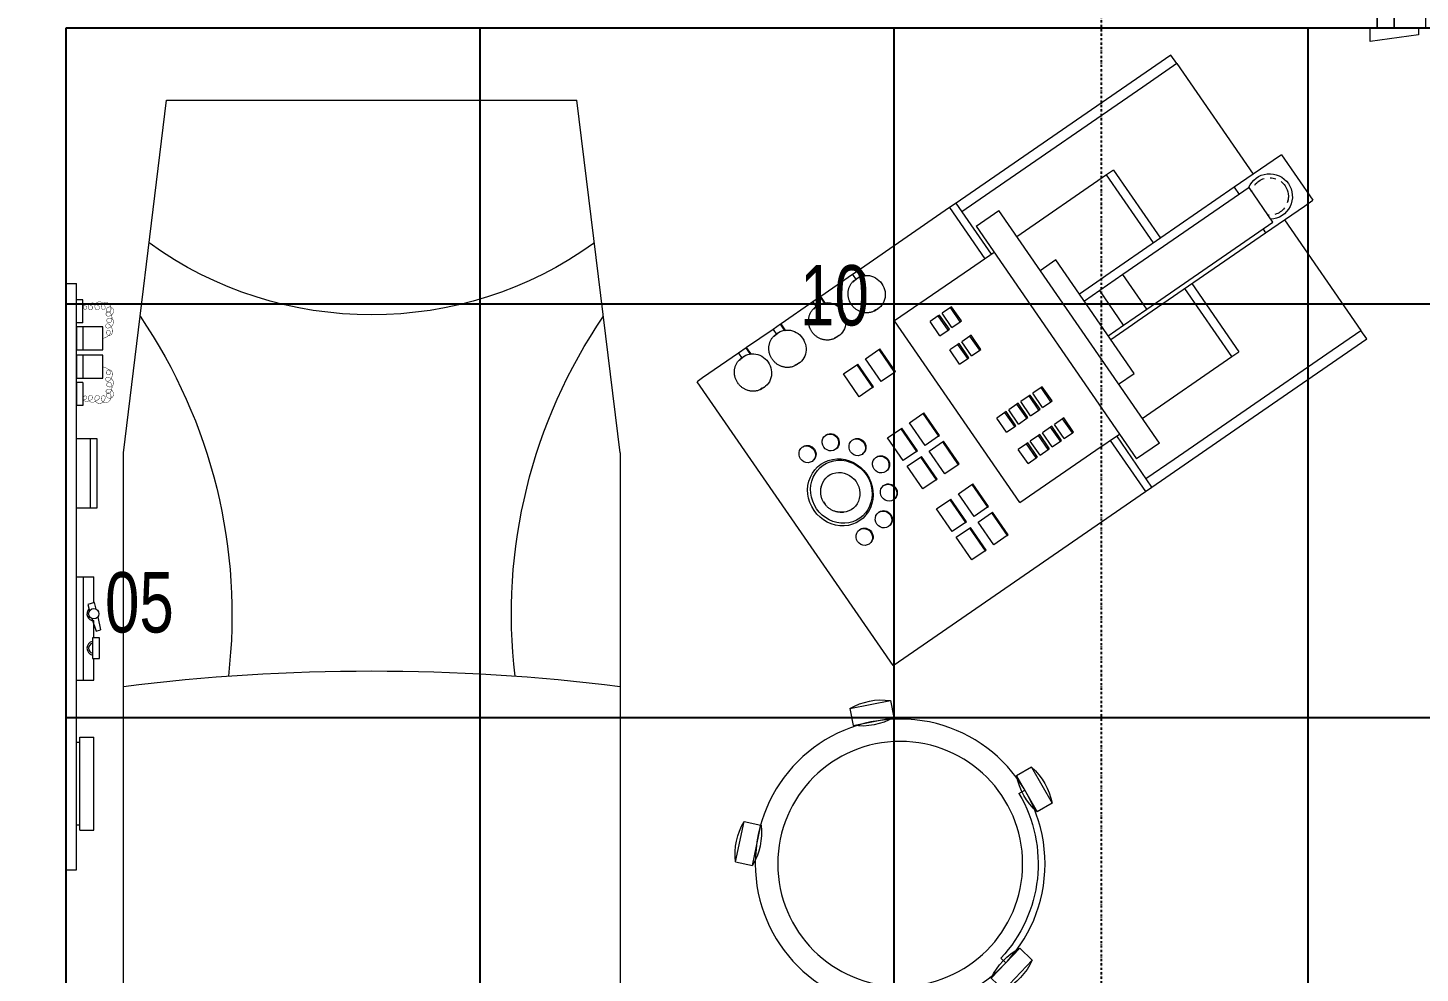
# Model space of a CAD drawing. Extents: x -12260 to 57327, y -29287 to 19916.
# Drawn here: x 20320 to 22338, y -10201 to -8830 of the extents above; entities that cross this region are included whole.
import ezdxf

# ---------------------------------------------------------------- set-up
doc = ezdxf.new("R2010")
doc.units = 0
doc.header["$LTSCALE"] = 0.25
doc.linetypes.add('DASHDOT', pattern=[25.4, 12.7, -6.35, 0, -6.35])
for name, color, linetype, lineweight in [('01-First Floor$0$72_EGR_EQP_TAG', 142, 'Continuous', 5), ('01-First Floor$0$LOADING', 253, 'Continuous', 5), ('01-First Floor$0$Walls', 251, 'Continuous', 5), ('01-First Floor$0$Wooden Joinery', 251, 'Continuous', 5), ('E-LITE-CLNG-CNDT', 6, 'DASHDOT', 35), ('F-ALRM-CLNG-CNDT', 51, 'DASHDOT', 25)]:
    doc.layers.add(name, color=color, linetype=linetype, lineweight=lineweight)
doc.layers.add('01-First Floor$0$FALSE CEILING', color=251, linetype='Continuous')
doc.styles.add('01-First Floor$0$X3G_ENTITY_257CFD', font='swisscl.ttf', dxfattribs={"height": 200})

# ---------------------------------------------------------------- blocks, each defined once
blk = doc.blocks.new('01-First Floor$0$A$C72370EFE')
at = {"layer": '01-First Floor$0$Wooden Joinery'}
for p, q in [((-0.01, -0.04), (-0.02, -0.04)), ((-0.01, -0.03), (-0.01, -0.07)), ((0, -0.03), (-0.01, -0.03)), ((0.04, -0.03), (0.05, -0.03)), ((0.05, -0.03), (0.05, -0.07)), ((0.05, -0.04), (0.06, -0.04)), ((-0.01, -0.06), (-0.02, -0.06)), ((0.05, -0.06), (0.06, -0.06)), ((-0.05, -0.07), (-0.05, -0.16)), ((-0.03, -0.07), (-0.03, -0.16)), ((0, -0.07), (-0.01, -0.07)), ((0.04, -0.07), (0.05, -0.07)), ((0.07, -0.07), (0.07, -0.16)), ((0.09, -0.07), (0.09, -0.16)), ((-0.01, -0.17), (-0.02, -0.17)), ((-0.01, -0.17), (-0.01, -0.19)), ((0.05, -0.17), (0.06, -0.17)), ((0.05, -0.17), (0.05, -0.19)), ((-0.01, -0.19), (-0.02, -0.19)), ((0.05, -0.19), (0.06, -0.19))]:
    blk.add_line(p, q, dxfattribs=at)
for centre, radius, start, end in [((-0.02, -0.07), 0.03, 90, 180), ((0.06, -0.07), 0.03, 0, 90), ((-0.02, -0.07), 0.01, 90, 180), ((0.06, -0.07), 0.01, 0, 90), ((-0.02, -0.16), 0.03, 180, 270), ((-0.02, -0.16), 0.01, 180, 270), ((0.06, -0.16), 0.01, 270, 0), ((0.06, -0.16), 0.03, 270, 0)]:
    blk.add_arc(centre, radius, start, end, dxfattribs=at)
blk = doc.blocks.new('01-First Floor$0$A$C5DAD61B4')
at = {"layer": '01-First Floor$0$Wooden Joinery'}
for points in [[(80, 959.1), (80, 969.1), (10, 979.1), (10, 959.1)], [(940, 959.1), (940, 969.1), (1010, 979.1), (1010, 959.1)], [(70, 859.1), (70, 849.1), (0, 839.1), (0, 859.1)], [(120, 859.1), (120, 0), (80, 0), (80, 859.1)], [(950, 859.1), (950, 849.1), (1020, 839.1), (1020, 859.1)]]:
    blk.add_lwpolyline(points, close=True, dxfattribs=at)
for points in [[(45, 859.1), (45, 959.1), (20, 959.1), (20, 859.1), (45, 859.1)], [(45, 859.1), (80, 859.1), (80, 899.1), (90, 899.1), (90, 959.1), (45, 959.1), (45, 859.1)], [(975, 859.1), (940, 859.1), (940, 899.1), (930, 899.1), (930, 959.1), (975, 959.1), (975, 859.1)], [(975, 859.1), (975, 959.1), (1000, 959.1), (1000, 859.1), (975, 859.1)]]:
    blk.add_lwpolyline(points, dxfattribs=at)
blk.add_arc((80, 859.1), 860, 272.666, 0, dxfattribs=at)
at = {"layer": '01-First Floor$0$Wooden Joinery', "xscale": 999.9999999998854, "yscale": 999.9999999998854, "zscale": 999.9999999998854, "rotation": 180}
blk.add_blockref('01-First Floor$0$A$C72370EFE', (120, 0), dxfattribs=at)
blk = doc.blocks.new('01-First Floor$0$ME19011A-P')
for p, q in [((-0.425, 0), (0.425, 0)), ((-0.425, 0), (-0.425, -0.015)), ((0.425, 0), (0.425, -0.015)), ((-0.425, -0.015), (0.425, -0.015)), ((-0.3675, -0.0198), (-0.2325, -0.0198)), ((-0.3675, -0.0198), (-0.3675, -0.0399)), ((-0.36, -0.015), (-0.36, -0.0198)), ((-0.24, -0.015), (-0.24, -0.0198)), ((-0.2325, -0.0198), (-0.2325, -0.0399)), ((-0.15, -0.015), (-0.15, -0.04)), ((0, -0.015), (0, -0.04)), ((0.1, -0.015), (0.1, -0.045)), ((0.2, -0.045), (0.2, -0.015)), ((0.2818, -0.015), (0.2484, -0.015)), ((0.2484, -0.0243), (0.2484, -0.015)), ((0.2818, -0.0243), (0.2818, -0.015)), ((0.3211, -0.015), (0.2877, -0.015)), ((0.2877, -0.015), (0.2877, -0.0531)), ((0.3211, -0.0531), (0.3211, -0.015)), ((0.3623, -0.015), (0.3289, -0.015)), ((0.3289, -0.015), (0.3289, -0.0531)), ((0.3623, -0.0531), (0.3623, -0.015)), ((0.3682, -0.0243), (0.3682, -0.015)), ((0.3682, -0.015), (0.4016, -0.015)), ((0.4016, -0.0243), (0.4016, -0.015)), ((-0.3675, -0.0399), (-0.2325, -0.0399)), ((-0.15, -0.025), (0, -0.025)), ((-0.15, -0.04), (-0.1187, -0.04)), ((-0.0887, -0.04), (-0.0637, -0.04)), ((-0.0606, -0.0371), (-0.0787, -0.0432)), ((-0.0402, -0.0312), (-0.0496, -0.0337)), ((-0.0376, -0.0409), (-0.0402, -0.0312)), ((-0.0379, -0.04), (0, -0.04)), ((0.1, -0.035), (0.2, -0.035)), ((0.2818, -0.0243), (0.2484, -0.0243)), ((0.3211, -0.0243), (0.2877, -0.0243)), ((0.3623, -0.0243), (0.3289, -0.0243)), ((0.3682, -0.0243), (0.4016, -0.0243)), ((-0.0787, -0.0432), (-0.077, -0.0497)), ((-0.0582, -0.046), (-0.077, -0.0497)), ((-0.047, -0.0434), (-0.0376, -0.0409)), ((0.1, -0.045), (0.2, -0.045)), ((0.2877, -0.0531), (0.3211, -0.0531)), ((0.3289, -0.0531), (0.3623, -0.0531))]:
    blk.add_line(p, q)
blk.add_lwpolyline([(-0.1187, -0.0482), (-0.0887, -0.0482), (-0.0887, -0.0382), (-0.1187, -0.0382)], close=True)
at = {"color": 8, "const_width": 0.000601}
for points in [[(0.3044, -0.0531, -0.184574), (0.2977, -0.0636, -1.44364), (0.2961, -0.0581, -0.837915), (0.2969, -0.0664, -0.30536), (0.2839, -0.062, -1.584726), (0.2894, -0.0609, -0.253153), (0.2827, -0.0684, -0.874198), (0.2775, -0.0585, -0.915253), (0.2791, -0.0658, -0.223821), (0.2683, -0.0644, -1.703343), (0.272, -0.0597, -0.588962), (0.2621, -0.068, -0.717795), (0.2625, -0.0581, -0.983104), (0.2645, -0.0644, -0.326362), (0.2534, -0.0609, -0.758716), (0.2609, -0.0514, -0.906186), (0.2593, -0.0565, -0.189488), (0.2526, -0.0522, -0.7948), (0.2613, -0.0423, -1.223996), (0.2574, -0.047, -0.072149), (0.2534, -0.0403, -0.645886), (0.2609, -0.0324, -1.366917), (0.2574, -0.0371, -0.078415), (0.2542, -0.0308, -0.723006), (0.2613, -0.0256, -1.105484), (0.2582, -0.0292, -0.221197), (0.2566, -0.0243, -0.221197)], [(0.3456, -0.0531, 0.184574), (0.3523, -0.0636, 1.44364), (0.3539, -0.0581, 0.837915), (0.3531, -0.0664, 0.30536), (0.3661, -0.062, 1.584726), (0.3606, -0.0609, 0.253153), (0.3673, -0.0684, 0.874198), (0.3725, -0.0585, 0.915253), (0.3709, -0.0658, 0.223821), (0.3817, -0.0644, 1.703343), (0.378, -0.0597, 0.588962), (0.3879, -0.068, 0.717795), (0.3875, -0.0581, 0.983104), (0.3855, -0.0644, 0.326362), (0.3966, -0.0609, 0.758716), (0.3891, -0.0514, 0.906186), (0.3907, -0.0565, 0.189488), (0.3974, -0.0522, 0.7948), (0.3887, -0.0423, 1.223996), (0.3926, -0.047, 0.072149), (0.3966, -0.0403, 0.645886), (0.3891, -0.0324, 1.366917), (0.3926, -0.0371, 0.078415), (0.3958, -0.0308, 0.723006), (0.3887, -0.0256, 1.105484), (0.3918, -0.0292, 0.221197), (0.3934, -0.0243, 0.221197)]]:
    blk.add_lwpolyline(points, format="xyb", dxfattribs=at)
blk.add_circle((-0.0537, -0.04), 0.0075)
for centre, radius, start, end in [((-0.1037, -0.04), 0.01, 10.4593, 169.5407), ((-0.1037, -0.04), 0.0075, 14.0075, 165.9925), ((-0.0537, -0.04), 0.01, 45, 180)]:
    blk.add_arc(centre, radius, start, end)
blk = doc.blocks.new('01-First Floor$0$M.44.57.64')
at = {"layer": '01-First Floor$0$LOADING', "xscale": 1000.000000000002, "yscale": 1000.000000000002, "zscale": 1000.000000000002, "rotation": 225.9999036123427}
blk.add_blockref('01-First Floor$0$ME19011A-P', (-80806.9, 16720.7), dxfattribs=at)
blk = doc.blocks.new('01-First Floor$0$HF10037B-P')
at = {"layer": '01-First Floor$0$LOADING'}
for p, q in [((0.2459, 0.134), (0.1859, 0.134)), ((0.1859, 0.134), (0.1859, 0.109)), ((0.2459, 0.134), (0.2459, 0.109)), ((0.2459, 0.109), (0.1859, 0.109)), ((0, 0), (-0.0142, -0.0583)), ((0, 0), (0.0243, -0.0059)), ((0.0243, -0.0059), (0.01, -0.0642)), ((0.4071, -0.0094), (0.431, -0.0018)), ((0.4071, -0.0094), (0.4255, -0.0665)), ((0.431, -0.0018), (0.4493, -0.0589)), ((0.4069, -0.0417), (0.4165, -0.0387)), ((-0.0142, -0.0583), (0.01, -0.0642)), ((0.4255, -0.0665), (0.4493, -0.0589)), ((0.0524, -0.2725), (0.0674, -0.2525)), ((0.0674, -0.2525), (0.1154, -0.2885)), ((0.3125, -0.2897), (0.362, -0.2558)), ((0.3761, -0.2764), (0.362, -0.2558)), ((0.0524, -0.2725), (0.1004, -0.3085)), ((0.3266, -0.3103), (0.3761, -0.2764)), ((0.3267, -0.268), (0.3323, -0.2763)), ((0.1004, -0.3085), (0.1154, -0.2885)), ((0.3266, -0.3103), (0.3125, -0.2897))]:
    blk.add_line(p, q, dxfattribs=at)
for radius in [0.21, 0.1775]:
    blk.add_circle((0.2161, -0.1014), radius, dxfattribs=at)
for centre, radius, start, end in [((0.2159, 0.0465), 0.0925, 71.0754, 108.9246), ((0.2159, 0.1965), 0.0925, 251.0754, 288.9246), ((0.0779, -0.0499), 0.0925, 147.3419, 185.1912), ((-0.0678, -0.0143), 0.0925, 327.3419, 5.1912), ((0.4996, -0.0113), 0.0925, 178.8412, 216.6904), ((0.3568, -0.057), 0.0925, 358.8412, 36.6904), ((0.2161, -0.1014), 0.2, 303.6037, 17.3657), ((0.0389, -0.3404), 0.0925, 34.1875, 72.0368), ((0.3867, -0.3449), 0.0925, 105.5121, 143.3614), ((0.1289, -0.2205), 0.0925, 214.1875, 252.0368), ((0.3019, -0.2212), 0.0925, 285.5121, 323.3614)]:
    blk.add_arc(centre, radius, start, end, dxfattribs=at)
blk = doc.blocks.new('01-First Floor$0$HF13902-P')
at = {"color": 8}
for centre, radius, start, end in [((0, 1.0679), 0.5515, 234.1788, 305.8212), ((-0.9704, 0.0819), 0.7679, 353.3222, 34.2669), ((0.9704, 0.0819), 0.7679, 145.7331, 186.6778), ((0, -2.9071), 2.9071, 82.8865, 97.1135)]:
    blk.add_arc(centre, radius, start, end, dxfattribs=at)
at = {"layer": '01-First Floor$0$LOADING'}
for p, q in [((-0.36, 0.3161), (-0.2975, 0.8276)), ((0.2975, 0.8276), (-0.2975, 0.8276)), ((0.36, 0.3161), (0.2975, 0.8276)), ((-0.36, 0.3161), (-0.36, -0.6824)), ((0.36, -0.6824), (0.36, 0.3161))]:
    blk.add_line(p, q, dxfattribs=at)
blk = doc.blocks.new('01-First Floor$0$ME15657-P')
for p, q in [((0.04, 0.8841), (-0.04, 0.8841)), ((-0.04, 0.8691), (-0.04, 0.8841)), ((-0.04, 0.8009), (-0.04, 0.8691)), ((0.04, 0.8841), (0.04, 0.8691)), ((0.04, 0.8691), (0.04, 0.8009)), ((-0.25, 0.6341), (-0.25, 0.8341)), ((-0.25, 0.8341), (-0.235, 0.8341)), ((-0.04, 0.8341), (-0.235, 0.8341)), ((-0.235, 0.7741), (-0.235, 0.8341)), ((0.235, 0.8341), (0.04, 0.8341)), ((0.235, 0.8341), (0.235, 0.7741)), ((0.235, 0.8341), (0.25, 0.8341)), ((0.25, 0.8341), (0.25, 0.6341)), ((-0.0335, 0.5963), (-0.0335, 0.8182)), ((-0.0335, 0.8182), (0.0275, 0.8182)), ((0.0275, 0.8182), (0.0275, 0.5963)), ((-0.04, 0.5746), (-0.04, 0.8009)), ((-0.0335, 0.8009), (-0.04, 0.8009)), ((0.04, 0.8009), (0.0275, 0.8009)), ((0.04, 0.8009), (0.04, 0.5746)), ((-0.235, 0.5052), (-0.235, 0.7741)), ((0.235, 0.7741), (0.235, 0.5052)), ((-0.04, 0.671), (-0.16, 0.671)), ((-0.16, 0.6707), (-0.16, 0.671)), ((-0.16, 0.6587), (-0.16, 0.6707)), ((0.16, 0.671), (0.04, 0.671)), ((0.16, 0.671), (0.16, 0.6707)), ((0.16, 0.6707), (0.16, 0.6587)), ((-0.16, 0.5007), (-0.16, 0.6587)), ((-0.16, 0.6587), (-0.04, 0.6587)), ((0.04, 0.6587), (0.16, 0.6587)), ((0.16, 0.6587), (0.16, 0.5007)), ((-0.25, 0.4559), (-0.25, 0.6341)), ((0.25, 0.6341), (0.25, 0.4559)), ((-0.0335, 0.5553), (-0.0335, 0.5963)), ((-0.0335, 0.5963), (0.0275, 0.5963)), ((0.0275, 0.5963), (0.0275, 0.5553)), ((-0.04, 0.5665), (-0.04, 0.5746)), ((-0.04, 0.5283), (-0.04, 0.5665)), ((0.04, 0.5746), (0.04, 0.5665)), ((0.04, 0.5665), (0.04, 0.5283)), ((-0.0335, 0.5283), (-0.0335, 0.5553)), ((-0.0335, 0.5553), (0.0275, 0.5553)), ((0.0275, 0.5553), (0.0275, 0.5283)), ((-0.1, 0.5007), (-0.1, 0.5283)), ((-0.1, 0.5283), (0.1, 0.5283)), ((0.1, 0.5283), (0.1, 0.5007)), ((-0.235, 0.4556), (-0.235, 0.5052)), ((0.235, 0.5052), (0.235, 0.4556)), ((-0.2039, 0.5007), (0.2061, 0.5007)), ((-0.2039, 0.5007), (-0.2039, 0.4607)), ((0.2061, 0.4607), (0.2061, 0.5007)), ((-0.25, 0.4445), (-0.25, 0.4559)), ((-0.25, 0.4559), (-0.16, 0.4559)), ((-0.25, 0.0096), (-0.25, 0.4445)), ((-0.16, 0.4445), (-0.25, 0.4445)), ((0.2061, 0.4607), (-0.2039, 0.4607)), ((-0.16, 0.4191), (-0.16, 0.4606)), ((0.16, 0.4606), (0.16, 0.4191)), ((0.16, 0.4559), (0.25, 0.4559)), ((0.25, 0.4445), (0.16, 0.4445)), ((0.25, 0.4559), (0.25, 0.4445)), ((0.25, 0.4445), (0.25, 0.2877)), ((-0.16, 0.2855), (-0.16, 0.4191)), ((-0.12, 0.4055), (-0.12, 0.4076)), ((-0.12, 0.4076), (-0.095, 0.4076)), ((-0.12, 0.391), (-0.12, 0.4055)), ((-0.12, 0.4055), (-0.095, 0.4055)), ((-0.095, 0.4076), (-0.095, 0.4055)), ((-0.095, 0.4055), (-0.095, 0.391)), ((-0.065, 0.4055), (-0.065, 0.4076)), ((-0.065, 0.4076), (-0.04, 0.4076)), ((-0.065, 0.391), (-0.065, 0.4055)), ((-0.065, 0.4055), (-0.04, 0.4055)), ((-0.04, 0.4076), (-0.04, 0.4055)), ((-0.04, 0.4055), (-0.04, 0.391)), ((0.16, 0.4191), (0.16, 0.2855)), ((-0.12, 0.391), (-0.095, 0.391)), ((-0.12, 0.3843), (-0.12, 0.3864)), ((-0.12, 0.3864), (-0.095, 0.3864)), ((-0.12, 0.3698), (-0.12, 0.3843)), ((-0.12, 0.3843), (-0.095, 0.3843)), ((-0.095, 0.3864), (-0.095, 0.3843)), ((-0.095, 0.3843), (-0.095, 0.3698)), ((-0.065, 0.391), (-0.04, 0.391)), ((-0.065, 0.3843), (-0.065, 0.3864)), ((-0.065, 0.3864), (-0.04, 0.3864)), ((-0.065, 0.3698), (-0.065, 0.3843)), ((-0.065, 0.3843), (-0.04, 0.3843)), ((-0.04, 0.3864), (-0.04, 0.3843)), ((-0.04, 0.3843), (-0.04, 0.3698)), ((-0.12, 0.3698), (-0.095, 0.3698)), ((-0.12, 0.3631), (-0.12, 0.3652)), ((-0.12, 0.3652), (-0.095, 0.3652)), ((-0.095, 0.3652), (-0.095, 0.3631)), ((-0.065, 0.3698), (-0.04, 0.3698)), ((-0.065, 0.3631), (-0.065, 0.3652)), ((-0.065, 0.3652), (-0.04, 0.3652)), ((-0.04, 0.3652), (-0.04, 0.3631)), ((0.055, 0.3631), (0.055, 0.3652)), ((0.055, 0.3652), (0.08, 0.3652)), ((0.08, 0.3652), (0.08, 0.3631)), ((0.105, 0.3631), (0.105, 0.3652)), ((0.105, 0.3652), (0.13, 0.3652)), ((0.13, 0.3652), (0.13, 0.3631)), ((-0.12, 0.3486), (-0.12, 0.3631)), ((-0.12, 0.3631), (-0.095, 0.3631)), ((-0.12, 0.3486), (-0.095, 0.3486)), ((-0.12, 0.3418), (-0.12, 0.344)), ((-0.12, 0.344), (-0.095, 0.344)), ((-0.095, 0.3631), (-0.095, 0.3486)), ((-0.095, 0.344), (-0.095, 0.3418)), ((-0.065, 0.3486), (-0.065, 0.3631)), ((-0.065, 0.3631), (-0.04, 0.3631)), ((-0.065, 0.3486), (-0.04, 0.3486)), ((-0.065, 0.3418), (-0.065, 0.344)), ((-0.065, 0.344), (-0.04, 0.344)), ((-0.04, 0.3631), (-0.04, 0.3486)), ((-0.04, 0.344), (-0.04, 0.3418)), ((0.055, 0.3486), (0.055, 0.3631)), ((0.055, 0.3631), (0.08, 0.3631)), ((0.055, 0.3486), (0.08, 0.3486)), ((0.055, 0.3418), (0.055, 0.344)), ((0.055, 0.344), (0.08, 0.344)), ((0.08, 0.3631), (0.08, 0.3486)), ((0.08, 0.344), (0.08, 0.3418)), ((0.105, 0.3486), (0.105, 0.3631)), ((0.105, 0.3631), (0.13, 0.3631)), ((0.105, 0.3486), (0.13, 0.3486)), ((0.105, 0.3418), (0.105, 0.344)), ((0.105, 0.344), (0.13, 0.344)), ((0.13, 0.3631), (0.13, 0.3486)), ((0.13, 0.344), (0.13, 0.3418)), ((-0.12, 0.3274), (-0.12, 0.3418)), ((-0.12, 0.3418), (-0.095, 0.3418)), ((-0.12, 0.3274), (-0.095, 0.3274)), ((-0.095, 0.3418), (-0.095, 0.3274)), ((-0.065, 0.3274), (-0.065, 0.3418)), ((-0.065, 0.3418), (-0.04, 0.3418)), ((-0.065, 0.3274), (-0.04, 0.3274)), ((-0.04, 0.3418), (-0.04, 0.3274)), ((0.055, 0.3274), (0.055, 0.3418)), ((0.055, 0.3418), (0.08, 0.3418)), ((0.055, 0.3274), (0.08, 0.3274)), ((0.08, 0.3418), (0.08, 0.3274)), ((0.105, 0.3274), (0.105, 0.3418)), ((0.105, 0.3418), (0.13, 0.3418)), ((0.105, 0.3274), (0.13, 0.3274)), ((0.13, 0.3418), (0.13, 0.3274)), ((-0.16, 0.2855), (0.16, 0.2855)), ((0.2372, 0.2879), (0.2394, 0.2877)), ((0.2381, 0.2867), (0.2394, 0.2868)), ((0.2394, 0.2877), (0.25, 0.2877)), ((0.2394, 0.2868), (0.25, 0.2868)), ((0.25, 0.2876), (0.25, 0.2867)), ((0.25, 0.2868), (0.25, 0.2737)), ((0.1882, 0.276), (0.1882, 0.2729)), ((0.25, 0.2737), (0.2406, 0.2737)), ((0.2418, 0.2729), (0.2418, 0.276)), ((0.25, 0.2737), (0.25, 0.2177)), ((-0.1888, 0.2448), (-0.1488, 0.2448)), ((-0.1888, 0.243), (-0.1888, 0.2448)), ((-0.1488, 0.243), (-0.1888, 0.243)), ((-0.1888, 0.243), (-0.1888, 0.2196)), ((-0.1488, 0.243), (-0.1488, 0.2448)), ((-0.1488, 0.2196), (-0.1488, 0.243)), ((-0.1388, 0.2448), (-0.0988, 0.2448)), ((-0.1388, 0.243), (-0.1388, 0.2448)), ((-0.0988, 0.243), (-0.1388, 0.243)), ((-0.1388, 0.243), (-0.1388, 0.2196)), ((-0.0988, 0.243), (-0.0988, 0.2448)), ((-0.0988, 0.2196), (-0.0988, 0.243)), ((-0.0638, 0.2448), (-0.0238, 0.2448)), ((-0.0638, 0.243), (-0.0638, 0.2448)), ((-0.0238, 0.243), (-0.0638, 0.243)), ((-0.0638, 0.243), (-0.0638, 0.2196)), ((-0.0238, 0.243), (-0.0238, 0.2448)), ((-0.0238, 0.2196), (-0.0238, 0.243)), ((-0.0138, 0.2448), (0.0262, 0.2448)), ((-0.0138, 0.243), (-0.0138, 0.2448)), ((0.0262, 0.243), (-0.0138, 0.243)), ((-0.0138, 0.243), (-0.0138, 0.2196)), ((0.0262, 0.243), (0.0262, 0.2448)), ((0.0262, 0.2196), (0.0262, 0.243)), ((0.0988, 0.2448), (0.1388, 0.2448)), ((0.0988, 0.243), (0.0988, 0.2448)), ((0.1388, 0.243), (0.0988, 0.243)), ((0.0988, 0.243), (0.0988, 0.2196)), ((0.1388, 0.243), (0.1388, 0.2448)), ((0.1388, 0.2196), (0.1388, 0.243)), ((-0.1888, 0.2196), (-0.1488, 0.2196)), ((-0.1888, 0.206), (-0.1488, 0.206)), ((-0.1888, 0.2042), (-0.1888, 0.206)), ((-0.1488, 0.2042), (-0.1888, 0.2042)), ((-0.1888, 0.2042), (-0.1888, 0.1809)), ((-0.1488, 0.2042), (-0.1488, 0.206)), ((-0.1488, 0.1809), (-0.1488, 0.2042)), ((-0.1388, 0.2196), (-0.0988, 0.2196)), ((-0.1388, 0.206), (-0.0988, 0.206)), ((-0.1388, 0.2042), (-0.1388, 0.206)), ((-0.0988, 0.2042), (-0.1388, 0.2042)), ((-0.1388, 0.2042), (-0.1388, 0.1809)), ((-0.0988, 0.2042), (-0.0988, 0.206)), ((-0.0988, 0.1809), (-0.0988, 0.2042)), ((-0.0638, 0.2196), (-0.0238, 0.2196)), ((-0.0638, 0.206), (-0.0238, 0.206)), ((-0.0638, 0.2042), (-0.0638, 0.206)), ((-0.0238, 0.2042), (-0.0638, 0.2042)), ((-0.0638, 0.2042), (-0.0638, 0.1809)), ((-0.0238, 0.2042), (-0.0238, 0.206)), ((-0.0238, 0.1809), (-0.0238, 0.2042)), ((-0.0138, 0.2196), (0.0262, 0.2196)), ((-0.0138, 0.206), (0.0262, 0.206)), ((-0.0138, 0.2042), (-0.0138, 0.206)), ((0.0262, 0.2042), (-0.0138, 0.2042)), ((-0.0138, 0.2042), (-0.0138, 0.1809)), ((0.0262, 0.2042), (0.0262, 0.206)), ((0.0262, 0.1809), (0.0262, 0.2042)), ((0.0988, 0.2196), (0.1388, 0.2196)), ((0.0988, 0.206), (0.1388, 0.206)), ((0.0988, 0.2042), (0.0988, 0.206)), ((0.1388, 0.2042), (0.0988, 0.2042)), ((0.0988, 0.2042), (0.0988, 0.1809)), ((0.1388, 0.2042), (0.1388, 0.206)), ((0.1388, 0.1809), (0.1388, 0.2042)), ((0.1882, 0.2064), (0.1882, 0.2033)), ((0.2375, 0.2178), (0.2394, 0.2177)), ((0.2385, 0.2167), (0.2394, 0.2168)), ((0.2394, 0.2177), (0.25, 0.2177)), ((0.2394, 0.2168), (0.25, 0.2168)), ((0.25, 0.2037), (0.2406, 0.2037)), ((0.2418, 0.2033), (0.2418, 0.2064)), ((0.25, 0.2168), (0.25, 0.2037)), ((0.25, 0.2037), (0.25, 0.1476)), ((-0.1888, 0.1809), (-0.1488, 0.1809)), ((-0.1388, 0.1809), (-0.0988, 0.1809)), ((-0.0638, 0.1809), (-0.0238, 0.1809)), ((-0.0138, 0.1809), (0.0262, 0.1809)), ((0.0988, 0.1809), (0.1388, 0.1809)), ((-0.0125, 0.1519), (-0.0125, 0.1509)), ((0.0125, 0.1509), (0.0125, 0.1519)), ((0.2376, 0.1478), (0.2394, 0.1476)), ((0.2385, 0.1467), (0.2394, 0.1467)), ((0.2394, 0.1476), (0.25, 0.1476)), ((0.2394, 0.1467), (0.25, 0.1467)), ((0.25, 0.1475), (0.25, 0.1466)), ((0.25, 0.1467), (0.25, 0.1336)), ((-0.0525, 0.1379), (-0.0525, 0.1369)), ((-0.0275, 0.1369), (-0.0275, 0.1379)), ((0.0275, 0.1379), (0.0275, 0.1369)), ((0.0525, 0.1369), (0.0525, 0.1379)), ((0.1882, 0.1365), (0.1882, 0.1333)), ((0.25, 0.1336), (0.2406, 0.1336)), ((0.2418, 0.1333), (0.2418, 0.1365)), ((0.25, 0.1336), (0.25, 0.087)), ((-0.0803, 0.1099), (-0.0803, 0.1089)), ((-0.0553, 0.1089), (-0.0553, 0.1099)), ((0.0553, 0.1099), (0.0553, 0.1089)), ((0.0803, 0.1089), (0.0803, 0.1099)), ((0.2376, 0.0872), (0.2394, 0.087)), ((0.2385, 0.0861), (0.2394, 0.0861)), ((0.2394, 0.087), (0.25, 0.087)), ((0.2394, 0.0861), (0.25, 0.0861)), ((0.25, 0.0869), (0.25, 0.086)), ((0.25, 0.0861), (0.25, 0.073)), ((-0.0853, 0.0726), (-0.0853, 0.0715)), ((-0.0603, 0.0715), (-0.0603, 0.0726)), ((0.0603, 0.0726), (0.0603, 0.0715)), ((0.0853, 0.0715), (0.0853, 0.0726)), ((0.1882, 0.0758), (0.1882, 0.0727)), ((0.25, 0.073), (0.2406, 0.073)), ((0.2418, 0.0727), (0.2418, 0.0758)), ((0.25, 0.073), (0.25, 0.0096)), ((-0.25, 0), (-0.25, 0.0096)), ((-0.25, 0), (0.25, 0)), ((0.25, 0.0096), (0.25, 0))]:
    blk.add_line(p, q)
at = {"flags": 128}
for points in [[(0.1882, 0.2729), (0.1883, 0.2718), (0.1883, 0.2708), (0.1884, 0.2698), (0.1886, 0.2688), (0.1888, 0.2678), (0.189, 0.2668), (0.1893, 0.2658), (0.1896, 0.2648), (0.19, 0.2638), (0.1904, 0.2629), (0.1909, 0.262), (0.1913, 0.261), (0.1919, 0.2602), (0.1924, 0.2593), (0.193, 0.2584), (0.1936, 0.2576), (0.1943, 0.2568), (0.195, 0.256), (0.1957, 0.2553), (0.1965, 0.2546), (0.1973, 0.2539), (0.1981, 0.2532), (0.1989, 0.2526), (0.1998, 0.252), (0.2007, 0.2515), (0.2016, 0.251), (0.2025, 0.2505), (0.2035, 0.25), (0.2044, 0.2496), (0.2054, 0.2492), (0.2064, 0.2489), (0.2074, 0.2486), (0.2084, 0.2483), (0.2095, 0.2481), (0.2105, 0.2479), (0.2116, 0.2478), (0.2126, 0.2477), (0.2137, 0.2476), (0.2147, 0.2476), (0.215, 0.2476)], [(0.215, 0.2476), (0.2161, 0.2476), (0.2171, 0.2476), (0.2182, 0.2477), (0.2192, 0.2479), (0.2203, 0.248), (0.2213, 0.2483), (0.2223, 0.2485), (0.2233, 0.2488), (0.2243, 0.2491), (0.2253, 0.2495), (0.2263, 0.2499), (0.2272, 0.2503), (0.2282, 0.2508), (0.2291, 0.2513), (0.23, 0.2519), (0.2308, 0.2525), (0.2317, 0.2531), (0.2325, 0.2537), (0.2333, 0.2544), (0.2341, 0.2551), (0.2348, 0.2558), (0.2355, 0.2566), (0.2362, 0.2574), (0.2368, 0.2582), (0.2374, 0.2591), (0.238, 0.2599), (0.2385, 0.2608), (0.239, 0.2617), (0.2395, 0.2626), (0.2399, 0.2636), (0.2403, 0.2645), (0.2406, 0.2655), (0.2409, 0.2665), (0.2411, 0.2675), (0.2414, 0.2685), (0.2415, 0.2695), (0.2416, 0.2705), (0.2417, 0.2716), (0.2418, 0.2726), (0.2418, 0.2729)], [(0.1882, 0.2033), (0.1883, 0.2023), (0.1883, 0.2012), (0.1884, 0.2002), (0.1886, 0.1992), (0.1888, 0.1982), (0.189, 0.1972), (0.1893, 0.1962), (0.1896, 0.1952), (0.19, 0.1943), (0.1904, 0.1933), (0.1909, 0.1924), (0.1913, 0.1915), (0.1919, 0.1906), (0.1924, 0.1897), (0.193, 0.1889), (0.1936, 0.188), (0.1943, 0.1872), (0.195, 0.1865), (0.1957, 0.1857), (0.1965, 0.185), (0.1973, 0.1843), (0.1981, 0.1837), (0.1989, 0.183), (0.1998, 0.1825), (0.2007, 0.1819), (0.2016, 0.1814), (0.2025, 0.1809), (0.2035, 0.1804), (0.2044, 0.18), (0.2054, 0.1797), (0.2064, 0.1793), (0.2074, 0.179), (0.2084, 0.1787), (0.2095, 0.1785), (0.2105, 0.1783), (0.2116, 0.1782), (0.2126, 0.1781), (0.2137, 0.178), (0.2147, 0.178), (0.215, 0.178)], [(0.215, 0.178), (0.2161, 0.178), (0.2171, 0.178), (0.2182, 0.1781), (0.2192, 0.1783), (0.2203, 0.1785), (0.2213, 0.1787), (0.2223, 0.1789), (0.2233, 0.1792), (0.2243, 0.1796), (0.2253, 0.1799), (0.2263, 0.1803), (0.2272, 0.1808), (0.2282, 0.1812), (0.2291, 0.1818), (0.23, 0.1823), (0.2308, 0.1829), (0.2317, 0.1835), (0.2325, 0.1841), (0.2333, 0.1848), (0.2341, 0.1855), (0.2348, 0.1863), (0.2355, 0.187), (0.2362, 0.1878), (0.2368, 0.1886), (0.2374, 0.1895), (0.238, 0.1903), (0.2385, 0.1912), (0.239, 0.1921), (0.2395, 0.1931), (0.2399, 0.194), (0.2403, 0.195), (0.2406, 0.1959), (0.2409, 0.1969), (0.2411, 0.1979), (0.2414, 0.1989), (0.2415, 0.1999), (0.2416, 0.201), (0.2417, 0.202), (0.2418, 0.203), (0.2418, 0.2033)], [(0.1882, 0.1333), (0.1883, 0.1323), (0.1883, 0.1313), (0.1884, 0.1303), (0.1886, 0.1292), (0.1888, 0.1282), (0.189, 0.1272), (0.1893, 0.1262), (0.1896, 0.1253), (0.19, 0.1243), (0.1904, 0.1234), (0.1909, 0.1224), (0.1913, 0.1215), (0.1919, 0.1206), (0.1924, 0.1198), (0.193, 0.1189), (0.1936, 0.1181), (0.1943, 0.1173), (0.195, 0.1165), (0.1957, 0.1158), (0.1965, 0.1151), (0.1973, 0.1144), (0.1981, 0.1137), (0.1989, 0.1131), (0.1998, 0.1125), (0.2007, 0.112), (0.2016, 0.1114), (0.2025, 0.1109), (0.2035, 0.1105), (0.2044, 0.1101), (0.2054, 0.1097), (0.2064, 0.1094), (0.2074, 0.1091), (0.2084, 0.1088), (0.2095, 0.1086), (0.2105, 0.1084), (0.2116, 0.1082), (0.2126, 0.1081), (0.2137, 0.1081), (0.2147, 0.108), (0.215, 0.108)], [(0.215, 0.108), (0.2161, 0.108), (0.2171, 0.1081), (0.2182, 0.1082), (0.2192, 0.1083), (0.2203, 0.1085), (0.2213, 0.1087), (0.2223, 0.109), (0.2233, 0.1093), (0.2243, 0.1096), (0.2253, 0.11), (0.2263, 0.1104), (0.2272, 0.1108), (0.2282, 0.1113), (0.2291, 0.1118), (0.23, 0.1124), (0.2308, 0.1129), (0.2317, 0.1135), (0.2325, 0.1142), (0.2333, 0.1149), (0.2341, 0.1156), (0.2348, 0.1163), (0.2355, 0.1171), (0.2362, 0.1179), (0.2368, 0.1187), (0.2374, 0.1195), (0.238, 0.1204), (0.2385, 0.1213), (0.239, 0.1222), (0.2395, 0.1231), (0.2399, 0.1241), (0.2403, 0.125), (0.2406, 0.126), (0.2409, 0.127), (0.2411, 0.128), (0.2414, 0.129), (0.2415, 0.13), (0.2416, 0.131), (0.2417, 0.132), (0.2418, 0.1331), (0.2418, 0.1333)], [(-0.0266, 0.0675), (-0.026, 0.0664), (-0.0253, 0.0654), (-0.0246, 0.0644), (-0.0239, 0.0634), (-0.0231, 0.0624), (-0.0224, 0.0615), (-0.0215, 0.0606), (-0.0207, 0.0598), (-0.0198, 0.0589), (-0.0189, 0.0582), (-0.018, 0.0575), (-0.017, 0.0568), (-0.016, 0.0561), (-0.015, 0.0555), (-0.014, 0.055), (-0.013, 0.0544), (-0.0119, 0.054), (-0.0109, 0.0535), (-0.0098, 0.0531), (-0.0087, 0.0528), (-0.0076, 0.0525), (-0.0065, 0.0522), (-0.0054, 0.052), (-0.0043, 0.0518), (-0.0032, 0.0517), (-0.0021, 0.0516), (-0.001, 0.0515), (0, 0.0515)], [(0, 0.0515), (0.0011, 0.0515), (0.0022, 0.0516), (0.0034, 0.0517), (0.0045, 0.0518), (0.0056, 0.052), (0.0067, 0.0522), (0.0078, 0.0525), (0.0089, 0.0528), (0.0099, 0.0532), (0.011, 0.0536), (0.0121, 0.054), (0.0131, 0.0545), (0.0141, 0.055), (0.0152, 0.0556), (0.0161, 0.0562), (0.0171, 0.0569), (0.0181, 0.0575), (0.019, 0.0583), (0.0199, 0.059), (0.0208, 0.0599), (0.0216, 0.0607), (0.0225, 0.0616), (0.0232, 0.0625), (0.024, 0.0635), (0.0247, 0.0645), (0.0254, 0.0655), (0.026, 0.0666), (0.0266, 0.0675)], [(0.1882, 0.0727), (0.1883, 0.0717), (0.1883, 0.0706), (0.1884, 0.0696), (0.1886, 0.0686), (0.1888, 0.0676), (0.189, 0.0666), (0.1893, 0.0656), (0.1896, 0.0646), (0.19, 0.0637), (0.1904, 0.0627), (0.1909, 0.0618), (0.1913, 0.0609), (0.1919, 0.06), (0.1924, 0.0591), (0.193, 0.0583), (0.1936, 0.0574), (0.1943, 0.0566), (0.195, 0.0559), (0.1957, 0.0551), (0.1965, 0.0544), (0.1973, 0.0537), (0.1981, 0.0531), (0.1989, 0.0525), (0.1998, 0.0519), (0.2007, 0.0513), (0.2016, 0.0508), (0.2025, 0.0503), (0.2035, 0.0499), (0.2044, 0.0494), (0.2054, 0.0491), (0.2064, 0.0487), (0.2074, 0.0484), (0.2084, 0.0482), (0.2095, 0.0479), (0.2105, 0.0477), (0.2116, 0.0476), (0.2126, 0.0475), (0.2137, 0.0474), (0.2147, 0.0474), (0.215, 0.0474)], [(0.215, 0.0474), (0.2161, 0.0474), (0.2171, 0.0475), (0.2182, 0.0476), (0.2192, 0.0477), (0.2203, 0.0479), (0.2213, 0.0481), (0.2223, 0.0483), (0.2233, 0.0486), (0.2243, 0.049), (0.2253, 0.0493), (0.2263, 0.0497), (0.2272, 0.0502), (0.2282, 0.0507), (0.2291, 0.0512), (0.23, 0.0517), (0.2308, 0.0523), (0.2317, 0.0529), (0.2325, 0.0536), (0.2333, 0.0542), (0.2341, 0.0549), (0.2348, 0.0557), (0.2355, 0.0564), (0.2362, 0.0572), (0.2368, 0.058), (0.2374, 0.0589), (0.238, 0.0597), (0.2385, 0.0606), (0.239, 0.0615), (0.2395, 0.0625), (0.2399, 0.0634), (0.2403, 0.0644), (0.2406, 0.0653), (0.2409, 0.0663), (0.2411, 0.0673), (0.2414, 0.0683), (0.2415, 0.0693), (0.2416, 0.0704), (0.2417, 0.0714), (0.2418, 0.0724), (0.2418, 0.0727)]]:
    blk.add_lwpolyline(points, dxfattribs=at)
for radius, start, end in [(0.033, 90, 212.0544), (0.033, 327.3076, 90), (0.0272, 90, 144), (0.0272, 126, 144), (0.0272, 72, 90), (0.0272, 36, 54), (0.0272, 162, 198), (0.0272, 180, 198), (0.0272, 0, 18), (0.0272, 342, 18), (0.0272, 216, 221.6097), (0.0272, 318.3903, 324), (0.0272, 318.3903, 324)]:
    blk.add_arc((0, 0.8355), radius, start, end)
for centre, major_axis, start_param, end_param in [((0.215, 0.276), (0.0268, 0), 1.570796, 3.401412), ((0.215, 0.276), (0.0268, 0), 5.969026, 7.853982), ((0.215, 0.2064), (0.0268, 0), 1.570796, 3.401412), ((0.215, 0.2064), (0.0268, 0), 5.969026, 7.853982), ((0, 0.1519), (0.0125, 0), 1.570796, 3.141593), ((0, 0.1509), (0.0125, 0), 1.570796, 4.712389), ((0, 0.1519), (0.0125, 0), 0, 1.570796), ((0, 0.1509), (0.0125, 0), 4.712389, 7.853982), ((0.215, 0.1365), (0.0268, 0), 1.570796, 3.401412), ((0.215, 0.1365), (0.0268, 0), 5.969026, 7.853982), ((-0.04, 0.1379), (0.0125, 0), 1.570796, 3.141593), ((-0.04, 0.1369), (0.0125, 0), 1.570796, 4.712389), ((-0.04, 0.1379), (0.0125, 0), 0, 1.570796), ((-0.04, 0.1369), (0.0125, 0), 4.712389, 7.853982), ((0.04, 0.1379), (0.0125, 0), 1.570796, 3.141593), ((0.04, 0.1369), (0.0125, 0), 1.570796, 4.712389), ((0.04, 0.1379), (0.0125, 0), 0, 1.570796), ((0.04, 0.1369), (0.0125, 0), 4.712389, 7.853982), ((-0.0678, 0.1099), (0.0125, 0), 1.570796, 3.141593), ((-0.0678, 0.1099), (0.0125, 0), 0, 1.570796), ((0, 0.0797), (-0.0497, 0), 4.712389, 7.853982), ((0, 0.0815), (-0.0467, 0), 4.712389, 7.853982), ((0, 0.0797), (0.0497, 0), 4.712389, 7.853982), ((0, 0.0815), (0.0467, 0), 4.712389, 7.853982), ((0.0678, 0.1099), (0.0125, 0), 1.570796, 3.141593), ((0.0678, 0.1099), (0.0125, 0), 0, 1.570796), ((-0.0678, 0.1089), (0.0125, 0), 1.570796, 4.712389), ((-0.0678, 0.1089), (0.0125, 0), 4.712389, 7.853982), ((0, 0.0797), (0.0296, 0), 1.570796, 3.926991), ((0, 0.0797), (0.0296, 0), 5.497787, 7.853982), ((0.0678, 0.1089), (0.0125, 0), 1.570796, 4.712389), ((0.0678, 0.1089), (-0.0125, 0), 1.570796, 4.712389), ((-0.0728, 0.0726), (0.0125, 0), 1.570796, 3.141593), ((-0.0728, 0.0715), (0.0125, 0), 1.570796, 4.712389), ((-0.0728, 0.0726), (0.0125, 0), 0, 1.570796), ((-0.0728, 0.0715), (0.0125, 0), 4.712389, 7.853982), ((0.0728, 0.0726), (0.0125, 0), 1.570796, 3.141593), ((0.0728, 0.0715), (0.0125, 0), 1.570796, 4.712389), ((0.0728, 0.0726), (0.0125, 0), 0, 1.570796), ((0.0728, 0.0715), (0.0125, 0), 4.712389, 7.853982), ((0.215, 0.0758), (0.0268, 0), 1.570796, 3.401412), ((0.215, 0.0758), (0.0268, 0), 5.969026, 7.853982), ((0, 0.0797), (0.0296, 0), 4.624442, 4.652361), ((0, 0.0797), (0.0296, 0), 4.672724, 4.712389), ((0, 0.0797), (0.0296, 0), 4.712389, 4.752054), ((0, 0.0797), (0.0296, 0), 4.772417, 4.800336)]:
    blk.add_ellipse(centre, major_axis=major_axis, ratio=0.93358, start_param=start_param, end_param=end_param)
blk = doc.blocks.new('01-First Floor')
at = {"layer": '01-First Floor$0$FALSE CEILING', "linetype": 'Continuous'}
for p, q in [((20976, -12830), (20976, -8830)), ((21576, -12830), (21576, -8830)), ((22176, -12830), (22176, -8830)), ((20376, -9230), (23876, -9230)), ((20376, -9830), (23876, -9830))]:
    blk.add_line(p, q, dxfattribs=at)
at = {"layer": '01-First Floor$0$FALSE CEILING'}
blk.add_lwpolyline([(20376, -8830), (23876, -8830), (23876, -10710), (23876, -10710), (23876, -12830), (20376, -12830), (20376, -8830)], dxfattribs=at)
at = {"layer": '01-First Floor$0$Walls'}
for p, q in [((22276, -8730), (22276, -8830)), ((20376, -8830), (20376, -12760)), ((22276, -8830), (20376, -8830))]:
    blk.add_line(p, q, dxfattribs=at)
at = {"layer": '01-First Floor$0$LOADING', "xscale": -1000, "yscale": 999.9999999999998, "zscale": 999.9999999999999, "rotation": 304.5943851136899}
blk.add_blockref('01-First Floor$0$ME15657-P', (21432.5, -9548.9, -0.1), dxfattribs=at)
at = {"layer": '01-First Floor$0$LOADING', "xscale": -1000, "yscale": 1000, "zscale": 1000}
blk.add_blockref('01-First Floor$0$HF13902-P', (20818.8, -9762.6, -0.1), dxfattribs=at)
at = {"layer": '01-First Floor$0$LOADING', "rotation": 224.0000963876573}
blk.add_blockref('01-First Floor$0$M.44.57.64', (-49366.7, -53731.4, -0.1), dxfattribs=at)
at = {"layer": '01-First Floor$0$LOADING', "extrusion": (2.75759e-10, -1.16581e-09, -1), "xscale": 999.9999999999998, "yscale": 999.9999999999998, "zscale": 999.9999999999998, "rotation": 205.7813125359263}
blk.add_blockref('01-First Floor$0$HF10037B-P', (-21346.1, -10039.6, 0.1), dxfattribs=at)
at = {"layer": '01-First Floor$0$Wooden Joinery', "xscale": -1, "rotation": 180}
blk.add_blockref('01-First Floor$0$A$C5DAD61B4', (22256, -7870.9), dxfattribs=at)
at = {"layer": '01-First Floor$0$72_EGR_EQP_TAG', "char_height": 87.47, "attachment_point": 2, "style": '01-First Floor$0$X3G_ENTITY_257CFD'}
for s, insert in [('10', (21489.6, -9174.1, -0.1)), ('05', (20482.1, -9619.3, -0.1))]:
    blk.add_mtext(s, dxfattribs=dict(at, insert=insert))

msp = doc.modelspace()

# ---------------------------------------------------------------- linework, layer by layer
at = {"layer": 'F-ALRM-CLNG-CNDT'}
msp.add_lwpolyline([(21876.7, -10518.6), (21876.7, -8010.7, -0.414214), (21976.7, -7910.7), (24664.6, -7910.7)], format="xyb", dxfattribs=at)

# ---------------------------------------------------------------- block references
at = {"layer": 'E-LITE-CLNG-CNDT'}
msp.add_blockref('01-First Floor', (0, 0), dxfattribs=at)

doc.saveas('drawing.dxf')
